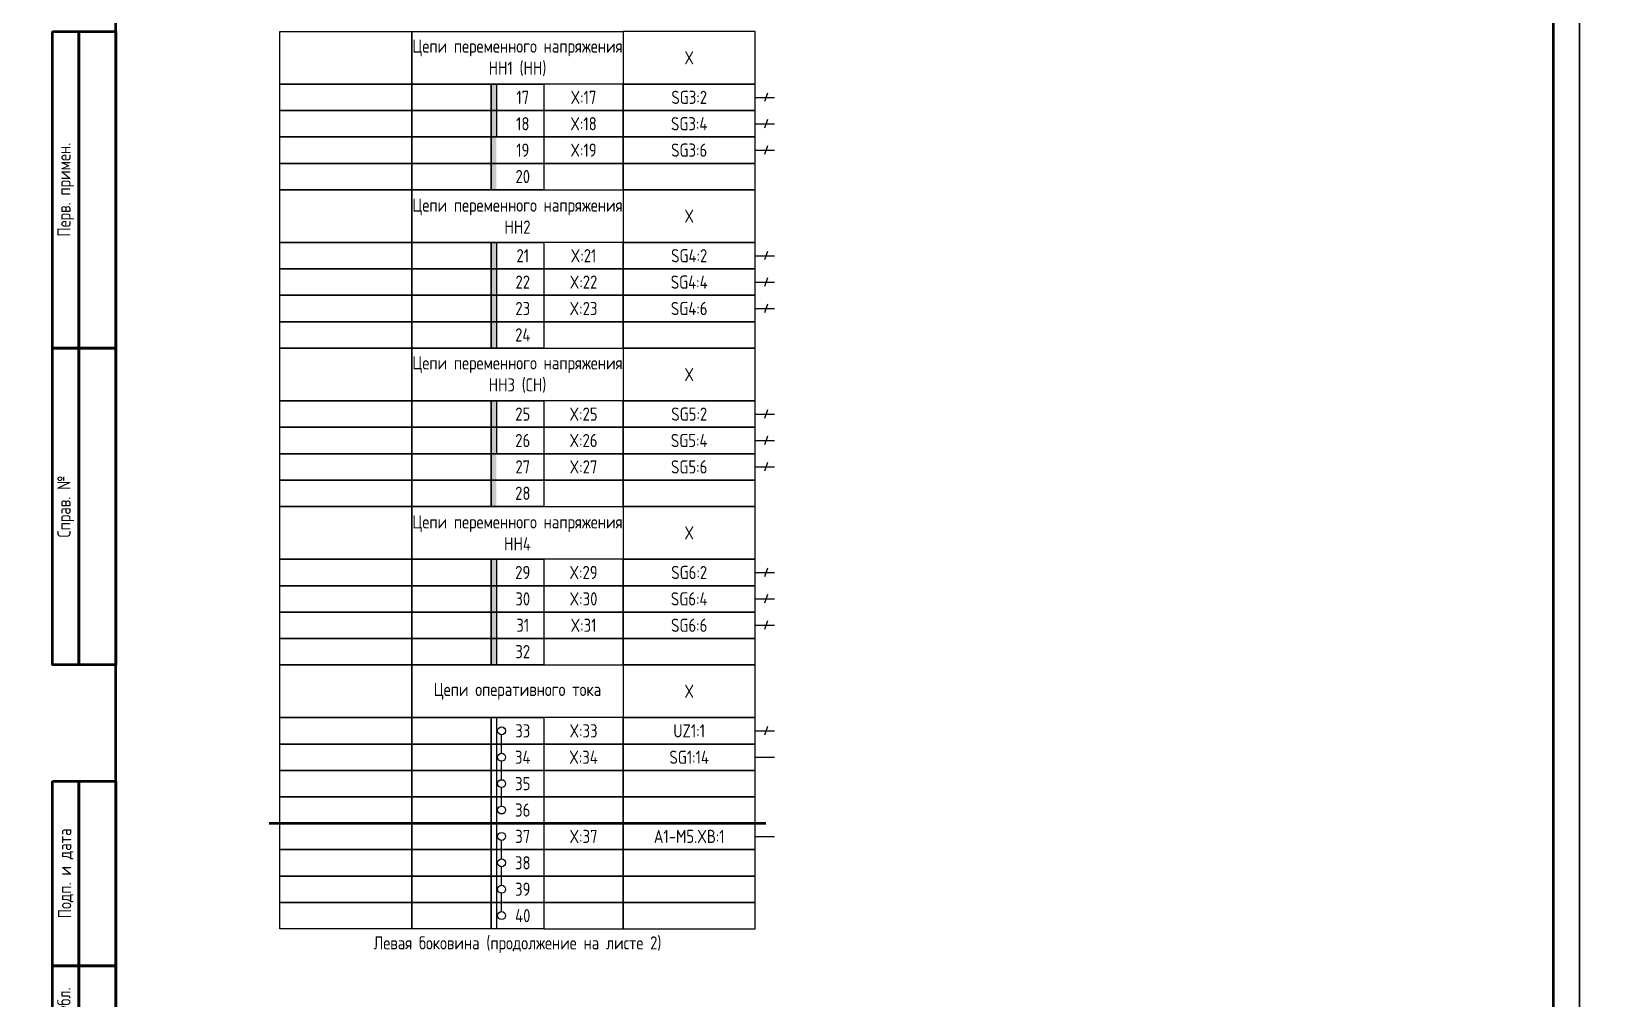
# Model space of a CAD drawing. Header units: millimetres. Extents: x -1036 to 3564, y -90 to 586.
# Drawn here: x 2104 to 2401, y 108.8 to 292 of the extents above; entities that cross this region are included whole.
import ezdxf

# ---------------------------------------------------------------- set-up
doc = ezdxf.new("R2010")
doc.units = ezdxf.units.MM
doc.styles.add('Gost_type_A', font='GOST_0.TTF')

# ---------------------------------------------------------------- blocks, each defined once
blk = doc.blocks.new('Штамп левый верхний')
at = {"lineweight": 50}
for points in [[(-12, 0), (-7, 0), (-7, -60), (-12, -60)], [(-7, 0), (0, 0), (0, -60), (-7, -60)], [(-12, -60), (-7, -60), (-7, -120), (-12, -120)], [(-7, -60), (0, -60), (0, -120), (-7, -120)]]:
    blk.add_lwpolyline(points, close=True, dxfattribs=at)
at = {"char_height": 2.5, "width": 60, "attachment_point": 5, "rotation": 90, "style": 'Gost_type_A'}
for s, insert in [('Перв. примен.', (-9.5, -30)), ('Справ. №', (-9.5, -90))]:
    blk.add_mtext(s, dxfattribs=dict(at, insert=insert))
blk = doc.blocks.new('Штамп левый нижний')
at = {"lineweight": 50}
for points in [[(-12, 145), (-7, 145), (-7, 110), (-12, 110)], [(-7, 145), (0, 145), (0, 110), (-7, 110)], [(-12, 110), (-7, 110), (-7, 85), (-12, 85)], [(-7, 110), (0, 110), (0, 85), (-7, 85)], [(-12, 85), (-7, 85), (-7, 60), (-12, 60)], [(-7, 85), (0, 85), (0, 60), (-7, 60)], [(-12, 60), (-7, 60), (-7, 25), (-12, 25)], [(-7, 60), (0, 60), (0, 25), (-7, 25)], [(-12, 25), (-7, 25), (-7, 0), (-12, 0)], [(-7, 25), (0, 25), (0, 0), (-7, 0)]]:
    blk.add_lwpolyline(points, close=True, dxfattribs=at)
at = {"char_height": 2.5, "attachment_point": 5, "rotation": 90, "style": 'Gost_type_A'}
for s, insert, width in [('Подп. и дата', (-9.5, 127.5), 35), ('Инв. № дубл.', (-9.5, 97.5), 25), ('Взам. инв. №', (-9.5, 72.5), 25), ('Подп. и дата', (-9.5, 42.5), 35), ('Инв. N подл.', (-9.5, 12.5), 25)]:
    blk.add_mtext(s, dxfattribs=dict(at, insert=insert, width=width))

msp = doc.modelspace()

# ---------------------------------------------------------------- hatches: boundary and pattern name
h = msp.add_hatch(color=256)
h.dxf.hatch_style = 1
h.paths.add_polyline_path([(2192, 282), (2191, 282), (2191, 262), (2192, 262)])
h = msp.add_hatch(color=256)
h.dxf.hatch_style = 1
h.paths.add_polyline_path([(2192, 252), (2191, 252), (2191, 232), (2192, 232)])
h = msp.add_hatch(color=256)
h.dxf.hatch_style = 1
h.paths.add_polyline_path([(2192, 222), (2191, 222), (2191, 202), (2192, 202)])
h = msp.add_hatch(color=256)
h.dxf.hatch_style = 1
h.paths.add_polyline_path([(2192, 192), (2191, 192), (2191, 172), (2192, 172)])

# ---------------------------------------------------------------- linework, layer by layer
for p, q in [((2241, 279.5), (2244.62, 279.5)), ((2243.33, 280.31), (2242.75, 278.69)), ((2241, 274.5), (2244.62, 274.5)), ((2243.33, 275.31), (2242.75, 273.69)), ((2243.33, 270.31), (2242.75, 268.69)), ((2241, 269.5), (2244.62, 269.5)), ((2241, 249.5), (2244.62, 249.5)), ((2243.33, 250.31), (2242.75, 248.69)), ((2241, 244.5), (2244.62, 244.5)), ((2243.33, 245.31), (2242.75, 243.69)), ((2241, 239.5), (2244.62, 239.5)), ((2243.33, 240.31), (2242.75, 238.69)), ((2243.33, 220.31), (2242.75, 218.69)), ((2241, 219.5), (2244.62, 219.5)), ((2241, 214.5), (2244.62, 214.5)), ((2243.33, 215.31), (2242.75, 213.69)), ((2241, 209.5), (2244.62, 209.5)), ((2243.33, 210.31), (2242.75, 208.69)), ((2243.33, 190.31), (2242.75, 188.69)), ((2241, 189.5), (2244.62, 189.5)), ((2241, 184.5), (2244.62, 184.5)), ((2243.33, 185.31), (2242.75, 183.69)), ((2241, 179.5), (2244.62, 179.5)), ((2243.33, 180.31), (2242.75, 178.69)), ((2193, 155.25), (2193, 158.75)), ((2241, 159.5), (2244.62, 159.5)), ((2243.33, 160.31), (2242.75, 158.69)), ((2241, 154.5), (2244.62, 154.5)), ((2193, 150.25), (2193, 153.75)), ((2193, 145.25), (2193, 148.75)), ((2193, 135.25), (2193, 138.75)), ((2241, 139.5), (2244.62, 139.5)), ((2193, 130.25), (2193, 133.75)), ((2193, 125.25), (2193, 128.75))]:
    msp.add_line(p, q)
at = {"lineweight": 50}
msp.add_line((2149, 142), (2243, 142), dxfattribs=at)
for points in [[(2397, 420), (2397, 0), (2100, 0), (2100, 420)], [(2694, 420), (2694, 0), (2397, 0), (2397, 420)], [(2151, 292), (2176, 292), (2176, 282), (2151, 282)], [(2176, 292), (2216, 292), (2216, 282), (2176, 282)], [(2241, 292), (2216, 292), (2216, 282), (2241, 282)], [(2151, 282), (2176, 282), (2176, 277), (2151, 277)], [(2176, 282), (2191, 282), (2191, 277), (2176, 277)], [(2191, 282), (2201, 282), (2201, 277), (2191, 277)], [(2216, 282), (2201, 282), (2201, 277), (2216, 277)], [(2241, 282), (2216, 282), (2216, 277), (2241, 277)], [(2151, 277), (2176, 277), (2176, 272), (2151, 272)], [(2176, 277), (2191, 277), (2191, 272), (2176, 272)], [(2191, 277), (2201, 277), (2201, 272), (2191, 272)], [(2216, 277), (2201, 277), (2201, 272), (2216, 272)], [(2241, 277), (2216, 277), (2216, 272), (2241, 272)], [(2151, 272), (2176, 272), (2176, 267), (2151, 267)], [(2176, 272), (2191, 272), (2191, 267), (2176, 267)], [(2191, 272), (2201, 272), (2201, 267), (2191, 267)], [(2216, 272), (2201, 272), (2201, 267), (2216, 267)], [(2241, 272), (2216, 272), (2216, 267), (2241, 267)], [(2151, 267), (2176, 267), (2176, 262), (2151, 262)], [(2176, 267), (2191, 267), (2191, 262), (2176, 262)], [(2191, 267), (2201, 267), (2201, 262), (2191, 262)], [(2216, 267), (2201, 267), (2201, 262), (2216, 262)], [(2241, 267), (2216, 267), (2216, 262), (2241, 262)], [(2151, 262), (2176, 262), (2176, 252), (2151, 252)], [(2176, 262), (2216, 262), (2216, 252), (2176, 252)], [(2241, 262), (2216, 262), (2216, 252), (2241, 252)], [(2151, 252), (2176, 252), (2176, 247), (2151, 247)], [(2176, 252), (2191, 252), (2191, 247), (2176, 247)], [(2191, 252), (2201, 252), (2201, 247), (2191, 247)], [(2216, 252), (2201, 252), (2201, 247), (2216, 247)], [(2241, 252), (2216, 252), (2216, 247), (2241, 247)], [(2151, 247), (2176, 247), (2176, 242), (2151, 242)], [(2176, 247), (2191, 247), (2191, 242), (2176, 242)], [(2191, 247), (2201, 247), (2201, 242), (2191, 242)], [(2216, 247), (2201, 247), (2201, 242), (2216, 242)], [(2241, 247), (2216, 247), (2216, 242), (2241, 242)], [(2151, 242), (2176, 242), (2176, 237), (2151, 237)], [(2176, 242), (2191, 242), (2191, 237), (2176, 237)], [(2191, 242), (2201, 242), (2201, 237), (2191, 237)], [(2216, 242), (2201, 242), (2201, 237), (2216, 237)], [(2241, 242), (2216, 242), (2216, 237), (2241, 237)], [(2151, 237), (2176, 237), (2176, 232), (2151, 232)], [(2176, 237), (2191, 237), (2191, 232), (2176, 232)], [(2191, 237), (2201, 237), (2201, 232), (2191, 232)], [(2216, 237), (2201, 237), (2201, 232), (2216, 232)], [(2241, 237), (2216, 237), (2216, 232), (2241, 232)], [(2151, 232), (2176, 232), (2176, 222), (2151, 222)], [(2176, 232), (2216, 232), (2216, 222), (2176, 222)], [(2241, 232), (2216, 232), (2216, 222), (2241, 222)], [(2151, 222), (2176, 222), (2176, 217), (2151, 217)], [(2176, 222), (2191, 222), (2191, 217), (2176, 217)], [(2191, 222), (2201, 222), (2201, 217), (2191, 217)], [(2216, 222), (2201, 222), (2201, 217), (2216, 217)], [(2241, 222), (2216, 222), (2216, 217), (2241, 217)], [(2151, 217), (2176, 217), (2176, 212), (2151, 212)], [(2176, 217), (2191, 217), (2191, 212), (2176, 212)], [(2191, 217), (2201, 217), (2201, 212), (2191, 212)], [(2216, 217), (2201, 217), (2201, 212), (2216, 212)], [(2241, 217), (2216, 217), (2216, 212), (2241, 212)], [(2151, 212), (2176, 212), (2176, 207), (2151, 207)], [(2176, 212), (2191, 212), (2191, 207), (2176, 207)], [(2191, 212), (2201, 212), (2201, 207), (2191, 207)], [(2216, 212), (2201, 212), (2201, 207), (2216, 207)], [(2241, 212), (2216, 212), (2216, 207), (2241, 207)], [(2151, 207), (2176, 207), (2176, 202), (2151, 202)], [(2176, 207), (2191, 207), (2191, 202), (2176, 202)], [(2191, 207), (2201, 207), (2201, 202), (2191, 202)], [(2216, 207), (2201, 207), (2201, 202), (2216, 202)], [(2241, 207), (2216, 207), (2216, 202), (2241, 202)], [(2151, 202), (2176, 202), (2176, 192), (2151, 192)], [(2176, 202), (2216, 202), (2216, 192), (2176, 192)], [(2241, 202), (2216, 202), (2216, 192), (2241, 192)], [(2151, 192), (2176, 192), (2176, 187), (2151, 187)], [(2176, 192), (2191, 192), (2191, 187), (2176, 187)], [(2191, 192), (2201, 192), (2201, 187), (2191, 187)], [(2216, 192), (2201, 192), (2201, 187), (2216, 187)], [(2241, 192), (2216, 192), (2216, 187), (2241, 187)], [(2151, 187), (2176, 187), (2176, 182), (2151, 182)], [(2176, 187), (2191, 187), (2191, 182), (2176, 182)], [(2191, 187), (2201, 187), (2201, 182), (2191, 182)], [(2216, 187), (2201, 187), (2201, 182), (2216, 182)], [(2241, 187), (2216, 187), (2216, 182), (2241, 182)], [(2151, 182), (2176, 182), (2176, 177), (2151, 177)], [(2176, 182), (2191, 182), (2191, 177), (2176, 177)], [(2191, 182), (2201, 182), (2201, 177), (2191, 177)], [(2216, 182), (2201, 182), (2201, 177), (2216, 177)], [(2241, 182), (2216, 182), (2216, 177), (2241, 177)], [(2151, 177), (2176, 177), (2176, 172), (2151, 172)], [(2176, 177), (2191, 177), (2191, 172), (2176, 172)], [(2191, 177), (2201, 177), (2201, 172), (2191, 172)], [(2216, 177), (2201, 177), (2201, 172), (2216, 172)], [(2241, 177), (2216, 177), (2216, 172), (2241, 172)], [(2151, 172), (2176, 172), (2176, 162), (2151, 162)], [(2176, 172), (2216, 172), (2216, 162), (2176, 162)], [(2241, 172), (2216, 172), (2216, 162), (2241, 162)], [(2151, 162), (2176, 162), (2176, 157), (2151, 157)], [(2176, 162), (2191, 162), (2191, 157), (2176, 157)], [(2191, 162), (2201, 162), (2201, 157), (2191, 157)], [(2216, 162), (2201, 162), (2201, 157), (2216, 157)], [(2241, 162), (2216, 162), (2216, 157), (2241, 157)], [(2151, 157), (2176, 157), (2176, 152), (2151, 152)], [(2176, 157), (2191, 157), (2191, 152), (2176, 152)], [(2191, 157), (2201, 157), (2201, 152), (2191, 152)], [(2216, 157), (2201, 157), (2201, 152), (2216, 152)], [(2241, 157), (2216, 157), (2216, 152), (2241, 152)], [(2151, 152), (2176, 152), (2176, 147), (2151, 147)], [(2176, 152), (2191, 152), (2191, 147), (2176, 147)], [(2191, 152), (2201, 152), (2201, 147), (2191, 147)], [(2216, 152), (2201, 152), (2201, 147), (2216, 147)], [(2241, 152), (2216, 152), (2216, 147), (2241, 147)], [(2151, 147), (2176, 147), (2176, 142), (2151, 142)], [(2176, 147), (2191, 147), (2191, 142), (2176, 142)], [(2191, 147), (2201, 147), (2201, 142), (2191, 142)], [(2216, 147), (2201, 147), (2201, 142), (2216, 142)], [(2241, 147), (2216, 147), (2216, 142), (2241, 142)], [(2151, 142), (2176, 142), (2176, 137), (2151, 137)], [(2176, 142), (2191, 142), (2191, 137), (2176, 137)], [(2191, 142), (2201, 142), (2201, 137), (2191, 137)], [(2216, 142), (2201, 142), (2201, 137), (2216, 137)], [(2241, 142), (2216, 142), (2216, 137), (2241, 137)], [(2151, 137), (2176, 137), (2176, 132), (2151, 132)], [(2176, 137), (2191, 137), (2191, 132), (2176, 132)], [(2191, 137), (2201, 137), (2201, 132), (2191, 132)], [(2216, 137), (2201, 137), (2201, 132), (2216, 132)], [(2241, 137), (2216, 137), (2216, 132), (2241, 132)], [(2151, 132), (2176, 132), (2176, 127), (2151, 127)], [(2176, 132), (2191, 132), (2191, 127), (2176, 127)], [(2191, 132), (2201, 132), (2201, 127), (2191, 127)], [(2216, 132), (2201, 132), (2201, 127), (2216, 127)], [(2241, 132), (2216, 132), (2216, 127), (2241, 127)], [(2151, 127), (2176, 127), (2176, 122), (2151, 122)], [(2176, 127), (2191, 127), (2191, 122), (2176, 122)], [(2191, 127), (2201, 127), (2201, 122), (2191, 122)], [(2216, 127), (2201, 127), (2201, 122), (2216, 122)], [(2241, 127), (2216, 127), (2216, 122), (2241, 122)]]:
    msp.add_lwpolyline(points, close=True)
msp.add_lwpolyline([(2392, 415), (2392, 5), (2120, 5), (2120, 415)], close=True, dxfattribs=at)
for points in [[(2191, 272), (2191, 282), (2192, 282), (2192, 272)], [(2191, 232), (2191, 252), (2192, 252), (2192, 232)], [(2191, 212), (2191, 222), (2192, 222), (2192, 212)], [(2191, 172), (2191, 192), (2192, 192), (2192, 172)], [(2191, 127), (2191, 162), (2192, 162), (2192, 122)]]:
    msp.add_lwpolyline(points)
for centre in [(2193, 159.5), (2193, 154.5), (2193, 149.5), (2193, 144.5), (2193, 139.5), (2193, 134.5), (2193, 129.5), (2193, 124.5)]:
    msp.add_circle(centre, 0.75)

# ---------------------------------------------------------------- block references
at = {"color": 1}
for name, p in [('Штамп левый верхний', (2120, 292)), ('Штамп левый нижний', (2120, 5))]:
    msp.add_blockref(name, p, dxfattribs=at)

# ---------------------------------------------------------------- texts
at = {"char_height": 2.5, "attachment_point": 5, "style": 'Gost_type_A'}
for s, insert, width in [('Цепи переменного напряжения НН1 (НН)', (2196, 287), 40), ('X', (2228.5, 287), 25), ('SG3:2', (2228.5, 279.5), 25), ('SG3:4', (2228.5, 274.5), 25), ('SG3:6', (2228.5, 269.5), 25), ('Цепи переменного напряжения НН2', (2196, 257), 40), ('X', (2228.5, 257), 25), ('SG4:2', (2228.5, 249.5), 25), ('SG4:4', (2228.5, 244.5), 25), ('SG4:6', (2228.5, 239.5), 25), ('Цепи переменного напряжения НН3 (СН)', (2196, 227), 40), ('X', (2228.5, 227), 25), ('SG5:2', (2228.5, 219.5), 25), ('SG5:4', (2228.5, 214.5), 25), ('SG5:6', (2228.5, 209.5), 25), ('Цепи переменного напряжения НН4', (2196, 197), 40), ('X', (2228.5, 197), 25), ('SG6:2', (2228.5, 189.5), 25), ('SG6:4', (2228.5, 184.5), 25), ('SG6:6', (2228.5, 179.5), 25), ('Цепи оперативного тока', (2196, 167), 40), ('X', (2228.5, 167), 25), ('UZ1:1', (2228.5, 159.5), 25), ('SG1:14', (2228.5, 154.5), 25), ('A1-M5.XВ:1', (2228.5, 139.5), 25), ('Левая боковина (продолжение на листе 2)', (2196, 119), 90)]:
    msp.add_mtext(s, dxfattribs=dict(at, insert=insert, width=width))
at = {"ltscale": 10, "char_height": 2.5, "attachment_point": 5, "style": 'Gost_type_A'}
for s, insert, width in [('17', (2197, 279.5), 8), ('X:17', (2208.5, 279.5), 15), ('18', (2197, 274.5), 8), ('X:18', (2208.5, 274.5), 15), ('19', (2197, 269.5), 8), ('X:19', (2208.5, 269.5), 15), ('20', (2197, 264.5), 8), ('21', (2197, 249.5), 8), ('X:21', (2208.5, 249.5), 15), ('22', (2197, 244.5), 8), ('X:22', (2208.5, 244.5), 15), ('23', (2197, 239.5), 8), ('X:23', (2208.5, 239.5), 15), ('24', (2197, 234.5), 8), ('25', (2197, 219.5), 8), ('X:25', (2208.5, 219.5), 15), ('26', (2197, 214.5), 8), ('X:26', (2208.5, 214.5), 15), ('27', (2197, 209.5), 8), ('X:27', (2208.5, 209.5), 15), ('28', (2197, 204.5), 8), ('29', (2197, 189.5), 8), ('X:29', (2208.5, 189.5), 15), ('30', (2197, 184.5), 8), ('X:30', (2208.5, 184.5), 15), ('31', (2197, 179.5), 8), ('X:31', (2208.5, 179.5), 15), ('32', (2197, 174.5), 8), ('33', (2197, 159.5), 8), ('X:33', (2208.5, 159.5), 15), ('34', (2197, 154.5), 8), ('X:34', (2208.5, 154.5), 15), ('35', (2197, 149.5), 8), ('36', (2197, 144.5), 8), ('37', (2197, 139.5), 8), ('X:37', (2208.5, 139.5), 15), ('38', (2197, 134.5), 8), ('39', (2197, 129.5), 8), ('40', (2197, 124.5), 8)]:
    msp.add_mtext(s, dxfattribs=dict(at, insert=insert, width=width))

doc.saveas('drawing.dxf')
